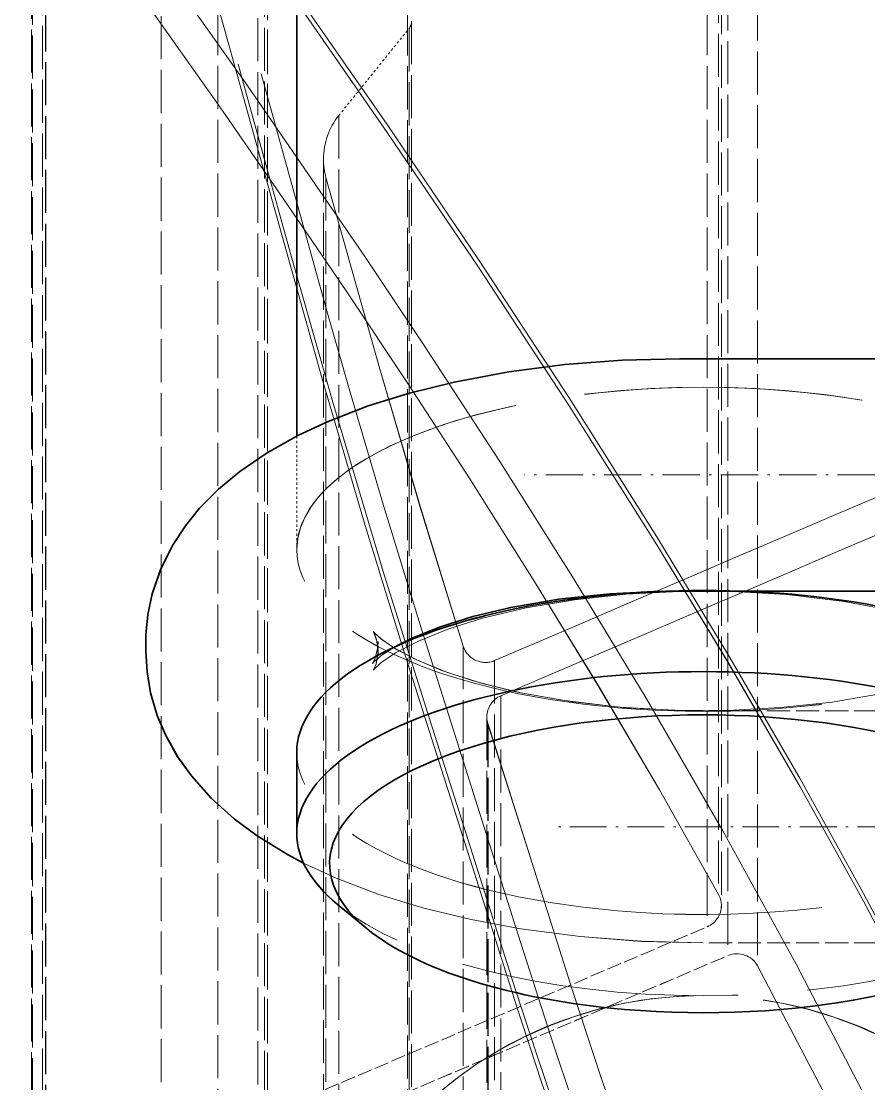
# Model space of a CAD drawing. Header units: millimetres. Extents: x 12184 to 41592, y 8990 to 29785.
# Drawn here: x 22248.08 to 22284.57, y 17357.9 to 17403.66 of the extents above; entities that cross this region are included whole.
import ezdxf

# ---------------------------------------------------------------- set-up
doc = ezdxf.new("R2010")
doc.units = ezdxf.units.MM
doc.linetypes.add('DASHDOT', pattern=[18.5, 12, -3, 0.5, -3])
doc.linetypes.add('DASHED', pattern=[15, 12, -3])

# ---------------------------------------------------------------- blocks, each defined once
blk = doc.blocks.new('A$C55E021B5')
at = {"color": 7, "linetype": 'DASHED', "lineweight": 13, "ltscale": 0.154446}
blk.add_line((1216.541, 1222.118), (1216.541, 1129.451), dxfattribs=at)
at = {"color": 7, "linetype": 'DASHED', "lineweight": 13, "ltscale": 0.15445}
blk.add_line((1216.417, 1221.642), (1216.417, 1128.972), dxfattribs=at)
at = {"color": 7, "linetype": 'DASHED', "lineweight": 13, "ltscale": 0.154457}
blk.add_line((1217.023, 1220.733), (1217.023, 1128.059), dxfattribs=at)
at = {"color": 7, "linetype": 'DASHED', "lineweight": 13, "ltscale": 0.154467}
blk.add_line((1216.136, 1219.496), (1216.136, 1126.816), dxfattribs=at)
at = {"color": 7, "linetype": 'DASHED', "lineweight": 13, "ltscale": 0.15447}
blk.add_line((1214.86, 1219.053), (1214.86, 1126.371), dxfattribs=at)
at = {"color": 7, "linetype": 'DASHED', "lineweight": 13, "ltscale": 0.154538}
blk.add_line((1245.651, 1208.58), (1245.651, 1115.857), dxfattribs=at)
at = {"color": 7, "linetype": 'DASHED', "lineweight": 13, "ltscale": 0.154546}
blk.add_line((1245.514, 1207.022), (1245.514, 1114.294), dxfattribs=at)
at = {"color": 7, "linetype": 'DASHED', "lineweight": 13, "ltscale": 0.154551}
blk.add_line((1246.12, 1206.112), (1246.12, 1113.381), dxfattribs=at)
at = {"color": 7, "linetype": 'DASHED', "lineweight": 13, "ltscale": 0.154552}
blk.add_line((1246.085, 1205.852), (1246.085, 1113.121), dxfattribs=at)
at = {"color": 7, "lineweight": 35, "ltscale": 0.079728}
blk.add_line((1234.701, 1197.026), (1234.701, 1149.189), dxfattribs=at)
at = {"color": 7, "linetype": 'DASHED', "lineweight": 13, "ltscale": 0.154612}
blk.add_line((1240.537, 1185.834), (1240.537, 1093.068), dxfattribs=at)
at = {"color": 7, "linetype": 'DASHED', "lineweight": 13, "ltscale": 0.154613}
for p, q in [((1238.105, 1183.689), (1238.105, 1090.921)), ((1236.379, 1183.424), (1236.379, 1090.656)), ((1235.959, 1182.871), (1235.959, 1090.103))]:
    blk.add_line(p, q, dxfattribs=at)
at = {"color": 7, "linetype": 'DASHED', "lineweight": 13, "ltscale": 0.154614}
for p, q in [((1235.955, 1182.933), (1235.955, 1090.165)), ((1236.097, 1180.696), (1236.097, 1087.927))]:
    blk.add_line(p, q, dxfattribs=at)
at = {"color": 7, "linetype": 'DASHED', "lineweight": 13, "ltscale": 0.154597}
blk.add_line((1229.933, 1167.438), (1229.933, 1074.68), dxfattribs=at)
at = {"color": 7, "linetype": 'DASHED', "lineweight": 13, "ltscale": 0.154596}
blk.add_line((1229.757, 1167.059), (1229.757, 1074.302), dxfattribs=at)
at = {"color": 7, "linetype": 'DASHED', "lineweight": 13, "ltscale": 0.154595}
blk.add_line((1229.867, 1166.747), (1229.867, 1073.99), dxfattribs=at)
at = {"color": 7, "linetype": 'DASHED', "lineweight": 13, "ltscale": 0.008027}
blk.add_line((1232.892, 1162.999), (1229.867, 1166.747), dxfattribs=at)
at = {"color": 7, "linetype": 'DASHED', "lineweight": 13, "ltscale": 0.154583}
blk.add_line((1232.892, 1162.999), (1232.892, 1070.25), dxfattribs=at)
at = {"color": 7, "linetype": 'DASHED', "lineweight": 13, "ltscale": 0.154576}
blk.add_line((1233.553, 1161.128), (1233.553, 1068.382), dxfattribs=at)
at = {"color": 7, "linetype": 'DASHED', "lineweight": 13, "ltscale": 0.154573}
blk.add_line((1233.446, 1160.335), (1233.446, 1067.591), dxfattribs=at)
at = {"color": 7, "lineweight": 35, "ltscale": 0.014166}
blk.add_line((1209.701, 1152.517), (1218.201, 1152.517), dxfattribs=at)
at = {"color": 7, "linetype": 'DASHED', "lineweight": 13, "ltscale": 0.008126}
blk.add_line((1234.701, 1149.189), (1234.701, 1144.314), dxfattribs=at)
at = {"color": 7, "linetype": 'DASHDOT', "lineweight": 13, "ltscale": 0.134001}
blk.add_line((1144.501, 1147.517), (1224.902, 1147.517), dxfattribs=at)
at = {"color": 7, "lineweight": 35, "ltscale": 0.009882}
blk.add_line((1209.701, 1142.517), (1215.63, 1142.517), dxfattribs=at)
at = {"color": 7, "linetype": 'DASHED', "lineweight": 13, "ltscale": 0.004285}
blk.add_line((1215.63, 1142.517), (1218.201, 1142.517), dxfattribs=at)
at = {"color": 7, "linetype": 'DASHED', "lineweight": 13, "ltscale": 0.154453}
blk.add_line((1227.532, 1140.139), (1227.532, 1047.467), dxfattribs=at)
at = {"color": 7, "linetype": 'DASHED', "lineweight": 13, "ltscale": 0.000664902}
blk.add_line((1231.201, 1140.339), (1231.201, 1139.94), dxfattribs=at)
at = {"color": 7, "lineweight": 35, "ltscale": 0.000664902}
blk.add_line((1241.201, 1140.339), (1241.201, 1139.94), dxfattribs=at)
at = {"color": 7, "linetype": 'DASHED', "lineweight": 13, "ltscale": 0.154448}
blk.add_line((1226.184, 1139.522), (1226.184, 1046.853), dxfattribs=at)
at = {"color": 7, "linetype": 'DASHED', "lineweight": 13, "ltscale": 0.154435}
blk.add_line((1225.909, 1138.01), (1225.909, 1045.348), dxfattribs=at)
at = {"color": 7, "linetype": 'DASHED', "lineweight": 13, "ltscale": 0.083334}
for p, q in [((1167.201, 1137.362), (1217.201, 1137.362)), ((1167.201, 1127.362), (1217.201, 1127.362))]:
    blk.add_line(p, q, dxfattribs=at)
at = {"color": 7, "linetype": 'DASHED', "lineweight": 13, "ltscale": 0.154425}
blk.add_line((1226.468, 1136.789), (1226.468, 1044.134), dxfattribs=at)
at = {"color": 7, "linetype": 'DASHED', "lineweight": 13, "ltscale": 0.154428}
blk.add_line((1226.515, 1137.092), (1226.515, 1044.435), dxfattribs=at)
at = {"color": 7, "lineweight": 35, "ltscale": 0.005832}
blk.add_line((1234.701, 1135.566), (1234.701, 1132.066), dxfattribs=at)
at = {"color": 7, "linetype": 'DASHDOT', "lineweight": 13, "ltscale": 0.132001}
blk.add_line((1144.601, 1132.362), (1223.802, 1132.362), dxfattribs=at)
at = {"color": 7, "lineweight": 35, "ltscale": 0.002752}
blk.add_line((1231.686, 1127.979), (1232.959, 1129.031), dxfattribs=at)
at = {"color": 7, "linetype": 'DASHED', "lineweight": 13, "ltscale": 0.051866}
blk.add_line((1245.651, 1115.857), (1217.023, 1128.059), dxfattribs=at)
at = {"color": 7, "linetype": 'DASHED', "lineweight": 13, "ltscale": 0.053225}
blk.add_line((1245.514, 1114.294), (1216.136, 1126.816), dxfattribs=at)
at = {"color": 7, "linetype": 'DASHED', "lineweight": 13}
for points in [[(1250.505, 1216.313), (1245.317, 1197.405), (1240.247, 1179.248), (1235.275, 1161.325), (1233.4, 1154.591), (1232.443, 1151.229), (1230.967, 1146.196), (1229.322, 1140.83), (1227.624, 1135.478), (1225.168, 1127.712), (1223.65, 1122.975), (1222.857, 1120.618)], [(1252.259, 1219.491), (1246.8, 1199.587), (1241.243, 1179.664), (1236.539, 1162.714), (1234.972, 1157.058), (1233.152, 1150.645), (1230.936, 1143.219), (1228.97, 1136.976), (1227.492, 1132.332), (1225.302, 1125.39), (1224.371, 1122.537), (1223.53, 1120.072)], [(1252.747, 1220.696), (1249.538, 1209.003), (1242.611, 1183.973), (1236.747, 1162.904), (1236.276, 1161.195), (1233.605, 1151.654), (1231.753, 1145.335), (1230, 1139.653), (1227.15, 1130.684), (1225.247, 1124.653), (1224.167, 1121.363), (1222.611, 1116.958)], [(1277.767, 1213.048), (1272.815, 1208.043), (1267.962, 1202.944), (1263.345, 1197.906), (1258.828, 1192.781), (1254.418, 1187.567), (1250.122, 1182.26), (1246.486, 1177.574), (1242.927, 1172.815), (1239.429, 1167.984), (1236.837, 1164.311), (1231.741, 1156.887), (1229.24, 1153.141), (1225.957, 1148.099), (1222.755, 1143.013), (1219.656, 1137.897), (1216.354, 1132.187), (1213.199, 1126.445), (1210.183, 1120.663)], [(1292.613, 1224.924), (1287.605, 1220.392), (1283.199, 1216.251), (1278.867, 1212.033), (1274.607, 1207.741), (1270.42, 1203.378), (1266.306, 1198.946), (1262.267, 1194.447), (1258.311, 1189.879), (1254.442, 1185.241), (1250.189, 1179.922), (1246.045, 1174.507), (1241.994, 1168.993), (1238.01, 1163.376), (1235.28, 1159.431), (1232.572, 1155.441), (1229.893, 1151.41), (1227.253, 1147.346), (1224.445, 1142.899), (1221.717, 1138.431), (1219.082, 1133.949), (1216.541, 1129.451)], [(1234.701, 1168.216), (1230.806, 1162.611), (1226.85, 1156.76), (1222.971, 1150.837), (1219.193, 1144.846), (1216.056, 1139.657), (1213.031, 1134.425), (1210.304, 1129.494), (1207.674, 1124.525), (1205.138, 1119.516), (1204.46, 1118.139)], [(1234.701, 1167.877), (1230.806, 1162.271), (1226.85, 1156.421), (1222.971, 1150.498), (1219.193, 1144.506), (1216.056, 1139.318), (1213.031, 1134.085), (1210.304, 1129.155), (1207.674, 1124.185), (1204.667, 1118.221)], [(1227.532, 1140.139), (1229.396, 1146.175), (1231.17, 1152.231), (1233.446, 1160.335)], [(1220.772, 1137.514), (1218.482, 1137.382), (1216.162, 1137.375), (1213.866, 1137.494), (1211.653, 1137.734), (1209.576, 1138.087)], [(1209.124, 1141.697), (1211.132, 1142.069), (1213.349, 1142.341), (1213.631, 1142.366)], [(1213.631, 1142.366), (1215.92, 1142.498), (1218.24, 1142.505), (1220.536, 1142.386), (1222.75, 1142.145), (1224.826, 1141.793), (1226.711, 1141.343), (1228.158, 1140.889), (1229.466, 1140.362), (1230.446, 1139.85), (1231.076, 1139.42), (1231.357, 1139.166), (1231.399, 1139.118), (1231.405, 1139.11), (1231.395, 1139.125), (1231.379, 1139.153), (1231.285, 1139.379), (1231.204, 1139.837), (1231.237, 1140.313), (1231.399, 1140.76), (1231.405, 1140.769), (1231.405, 1140.77), (1231.385, 1140.745), (1231.103, 1140.48), (1230.536, 1140.084), (1229.636, 1139.597), (1228.501, 1139.116), (1227.111, 1138.651), (1225.278, 1138.182), (1223.27, 1137.81), (1221.053, 1137.539), (1220.772, 1137.514)], [(1231.201, 1139.94), (1231.264, 1140.429), (1231.373, 1140.716), (1231.404, 1140.767), (1231.405, 1140.77), (1231.4, 1140.763), (1231.316, 1140.671), (1230.995, 1140.396), (1230.402, 1140.003), (1229.47, 1139.52), (1228.212, 1139.01), (1226.703, 1138.534), (1224.987, 1138.12), (1222.826, 1137.745), (1220.513, 1137.492), (1218.111, 1137.372), (1217.201, 1137.362)], [(1230.419, 1140.141), (1231.02, 1139.764), (1231.386, 1139.462), (1231.427, 1139.418), (1231.443, 1139.398), (1231.446, 1139.395), (1231.444, 1139.399), (1231.44, 1139.404), (1231.43, 1139.42), (1231.345, 1139.587), (1231.224, 1140.025), (1231.201, 1140.339)], [(1220.273, 1117.843), (1221.603, 1121.588), (1222.848, 1125.359), (1224.65, 1131.065), (1226.468, 1136.789)], [(1234.412, 1130.803), (1233.009, 1130.152), (1231.173, 1129.452), (1229.23, 1128.858), (1227.187, 1128.364), (1225.06, 1127.969), (1222.494, 1127.632), (1219.863, 1127.43), (1217.201, 1127.362)], [(1214.86, 1126.371), (1211.716, 1120.373), (1209.739, 1116.427), (1207.819, 1112.457), (1205.286, 1106.968)]]:
    blk.add_lwpolyline(points, dxfattribs=at)
at = {"color": 7, "lineweight": 35}
for points in [[(1218.201, 1152.517), (1220.695, 1152.455), (1223.159, 1152.269), (1225.567, 1151.958), (1227.921, 1151.518), (1229.844, 1151.042), (1231.622, 1150.49), (1233.345, 1149.826), (1234.649, 1149.216), (1235.98, 1148.468), (1237.15, 1147.666), (1238.07, 1146.902), (1238.883, 1146.082), (1239.498, 1145.326), (1240.052, 1144.484), (1240.561, 1143.467), (1240.928, 1142.397), (1241.113, 1141.51), (1241.196, 1140.633), (1241.201, 1140.339)], [(1218.943, 1142.511), (1221.22, 1142.403), (1223.414, 1142.168), (1225.479, 1141.814), (1227.12, 1141.42), (1228.515, 1140.982), (1229.702, 1140.503), (1230.419, 1140.141)], [(1241.201, 1139.94), (1241.15, 1139.039), (1240.996, 1138.132), (1240.709, 1137.159), (1240.358, 1136.327), (1239.83, 1135.382), (1239.241, 1134.557), (1238.384, 1133.596), (1237.392, 1132.706), (1236.407, 1131.975), (1235.099, 1131.169), (1234.412, 1130.803)]]:
    blk.add_lwpolyline(points, dxfattribs=at)
at = {"color": 7, "linetype": 'DASHED', "lineweight": 13}
for centre, radius, start, end in [((1230.253, 1167.059), 0.496, 180.0208, 218.9425), ((1230.574, 1161.128), 2.979, 0.0104, 38.9254), ((1230.577, 1161.128), 2.976, 344.5389, 359.9954), ((-22458.469, -54161.358), 60159.373, 66.81517387, 66.8499549), ((-22460.064, -54156.194), 60153.754, 66.81151289, 66.84561432), ((1218.201, 1102.42), 40.097, 88.9405, 90.0002), ((1226.578, 1140.441), 1, 246.7874, 342.4168), ((1225.516, 1137.092), 0.999, 0.0233, 66.8397), ((1225.517, 1137.092), 0.998, 342.312, 0.0017)]:
    blk.add_arc(centre, radius, start, end, dxfattribs=at)
for centre, major_axis, ratio, start_param, end_param in [((1217.201, 1144.314), (-17.5, 0), 0.398819, 3.141574, 6.283166), ((1217.201, 1144.314), (-17.5, 0), 0.398819, 6.283166, 8.066002), ((1217.201, 1144.314), (-17.5, 0), 0.398819, 1.782817, 3.141574), ((1217.201, 1135.566), (-17.5, 0), 0.398819, 6.283166, 8.066002), ((1217.201, 1135.566), (-17.5, 0), 0.398819, 1.782817, 3.141574), ((1217.418, 1128.972), (-1, 0), 0.99358, 5.780317, 6.283161), ((1217.201, 1132.066), (-17.5, 0), 0.398819, 0.449947, 2.691625), ((1217.418, 1128.972), (-1, 0), 0.99358, 6.283161, 7.448748), ((1215.742, 1125.902), (-1, 0), 0.99358, 4.307155, 5.791932), ((1217.201, 1107.705), (-17.5, 0), 0.99358, 3.141574, 6.283166)]:
    blk.add_ellipse(centre, major_axis=major_axis, ratio=ratio, start_param=start_param, end_param=end_param, dxfattribs=at)
at = {"color": 7, "lineweight": 35}
for centre, major_axis, start_param, end_param in [((1217.201, 1135.566), (-17.5, 0), 3.141574, 5.155293), ((1217.201, 1132.066), (-17.5, 0), 3.141574, 5.155293), ((1217.201, 1130.769), (-16.086, 0), 2.691625, 6.733132), ((1217.201, 1132.066), (-17.5, 0), 2.691625, 3.141574), ((1217.201, 1130.769), (-16.086, 0), 0.449947, 1.782817), ((1217.201, 1130.769), (-16.086, 0), 1.782817, 2.691625)]:
    blk.add_ellipse(centre, major_axis=major_axis, ratio=0.398819, start_param=start_param, end_param=end_param, dxfattribs=at)
blk = doc.blocks.new('1')
at = {"color": 7, "linetype": 'DASHED', "lineweight": 13, "ltscale": 0.154446}
blk.add_line((22278.106, 17458.722), (22278.106, 17366.055), dxfattribs=at)
at = {"color": 7, "linetype": 'DASHED', "lineweight": 13, "ltscale": 0.15445}
blk.add_line((22278.23, 17458.246), (22278.23, 17365.576), dxfattribs=at)
at = {"color": 7, "linetype": 'DASHED', "lineweight": 13, "ltscale": 0.154457}
blk.add_line((22277.624, 17457.337), (22277.624, 17364.663), dxfattribs=at)
at = {"color": 7, "linetype": 'DASHED', "lineweight": 13, "ltscale": 0.154467}
blk.add_line((22278.512, 17456.099), (22278.512, 17363.419), dxfattribs=at)
at = {"color": 7, "linetype": 'DASHED', "lineweight": 13, "ltscale": 0.15447}
blk.add_line((22279.787, 17455.657), (22279.787, 17362.975), dxfattribs=at)
at = {"color": 7, "linetype": 'DASHED', "lineweight": 13, "ltscale": 0.154538}
blk.add_line((22248.996, 17445.184), (22248.996, 17352.461), dxfattribs=at)
at = {"color": 7, "linetype": 'DASHED', "lineweight": 13, "ltscale": 0.154546}
blk.add_line((22249.134, 17443.625), (22249.134, 17350.898), dxfattribs=at)
at = {"color": 7, "linetype": 'DASHED', "lineweight": 13, "ltscale": 0.154551}
blk.add_line((22248.528, 17442.715), (22248.528, 17349.984), dxfattribs=at)
at = {"color": 7, "linetype": 'DASHED', "lineweight": 13, "ltscale": 0.154552}
blk.add_line((22248.563, 17442.456), (22248.563, 17349.724), dxfattribs=at)
at = {"color": 7, "lineweight": 35, "ltscale": 0.079728}
blk.add_line((22259.947, 17433.63), (22259.947, 17385.793), dxfattribs=at)
at = {"color": 7, "linetype": 'DASHED', "lineweight": 13, "ltscale": 0.154612}
blk.add_line((22254.11, 17422.438), (22254.11, 17329.671), dxfattribs=at)
at = {"color": 7, "linetype": 'DASHED', "lineweight": 13, "ltscale": 0.154613}
for p, q in [((22256.542, 17420.293), (22256.542, 17327.525)), ((22258.269, 17420.028), (22258.269, 17327.26)), ((22258.688, 17419.475), (22258.688, 17326.707))]:
    blk.add_line(p, q, dxfattribs=at)
at = {"color": 7, "linetype": 'DASHED', "lineweight": 13, "ltscale": 0.154614}
for p, q in [((22258.692, 17419.537), (22258.692, 17326.769)), ((22258.551, 17417.299), (22258.551, 17324.531))]:
    blk.add_line(p, q, dxfattribs=at)
at = {"color": 7, "linetype": 'DASHED', "lineweight": 13, "ltscale": 0.154597}
blk.add_line((22264.715, 17404.042), (22264.715, 17311.284), dxfattribs=at)
at = {"color": 7, "linetype": 'DASHED', "lineweight": 13, "ltscale": 0.008027}
blk.add_line((22261.756, 17399.603), (22264.78, 17403.351), dxfattribs=at)
at = {"color": 7, "linetype": 'DASHED', "lineweight": 13, "ltscale": 0.154595}
blk.add_line((22264.78, 17403.351), (22264.78, 17310.594), dxfattribs=at)
at = {"color": 7, "linetype": 'DASHED', "lineweight": 13, "ltscale": 0.154596}
blk.add_line((22264.891, 17403.663), (22264.891, 17310.905), dxfattribs=at)
at = {"color": 7, "linetype": 'DASHED', "lineweight": 13, "ltscale": 0.154583}
blk.add_line((22261.756, 17399.603), (22261.756, 17306.853), dxfattribs=at)
at = {"color": 7, "linetype": 'DASHED', "lineweight": 13, "ltscale": 0.154576}
blk.add_line((22261.094, 17397.732), (22261.094, 17304.986), dxfattribs=at)
at = {"color": 7, "linetype": 'DASHED', "lineweight": 13, "ltscale": 0.154573}
blk.add_line((22261.202, 17396.939), (22261.202, 17304.195), dxfattribs=at)
at = {"color": 7, "lineweight": 35, "ltscale": 0.014166}
blk.add_line((22284.946, 17389.121), (22276.447, 17389.121), dxfattribs=at)
at = {"color": 7, "linetype": 'DASHED', "lineweight": 13, "ltscale": 0.008126}
blk.add_line((22259.947, 17385.793), (22259.947, 17380.917), dxfattribs=at)
at = {"color": 7, "linetype": 'DASHDOT', "lineweight": 13, "ltscale": 0.134001}
blk.add_line((22350.147, 17384.121), (22269.746, 17384.121), dxfattribs=at)
at = {"color": 7, "linetype": 'DASHED', "lineweight": 13, "ltscale": 0.004285}
blk.add_line((22279.017, 17379.121), (22276.447, 17379.121), dxfattribs=at)
at = {"color": 7, "lineweight": 35, "ltscale": 0.009882}
blk.add_line((22284.946, 17379.121), (22279.017, 17379.121), dxfattribs=at)
at = {"color": 7, "lineweight": 35, "ltscale": 0.000664902}
blk.add_line((22253.446, 17376.942), (22253.446, 17376.543), dxfattribs=at)
at = {"color": 7, "linetype": 'DASHED', "lineweight": 13, "ltscale": 0.000664902}
blk.add_line((22263.447, 17376.942), (22263.447, 17376.543), dxfattribs=at)
at = {"color": 7, "linetype": 'DASHED', "lineweight": 13, "ltscale": 0.154453}
blk.add_line((22267.116, 17376.743), (22267.116, 17284.071), dxfattribs=at)
at = {"color": 7, "linetype": 'DASHED', "lineweight": 13, "ltscale": 0.154448}
blk.add_line((22268.464, 17376.125), (22268.464, 17283.457), dxfattribs=at)
at = {"color": 7, "linetype": 'DASHED', "lineweight": 13, "ltscale": 0.154435}
blk.add_line((22268.738, 17374.613), (22268.738, 17281.952), dxfattribs=at)
at = {"color": 7, "linetype": 'DASHED', "lineweight": 13, "ltscale": 0.154428}
blk.add_line((22268.133, 17373.696), (22268.133, 17281.039), dxfattribs=at)
at = {"color": 7, "linetype": 'DASHED', "lineweight": 13, "ltscale": 0.083334}
for p, q in [((22327.446, 17373.966), (22277.446, 17373.966)), ((22327.446, 17363.966), (22277.446, 17363.966))]:
    blk.add_line(p, q, dxfattribs=at)
at = {"color": 7, "linetype": 'DASHED', "lineweight": 13, "ltscale": 0.154425}
blk.add_line((22268.18, 17373.393), (22268.18, 17280.737), dxfattribs=at)
at = {"color": 7, "lineweight": 35, "ltscale": 0.005832}
blk.add_line((22259.947, 17372.169), (22259.947, 17368.67), dxfattribs=at)
at = {"color": 7, "linetype": 'DASHDOT', "lineweight": 13, "ltscale": 0.132001}
blk.add_line((22350.046, 17368.966), (22270.846, 17368.966), dxfattribs=at)
at = {"color": 7, "lineweight": 35, "ltscale": 0.002752}
blk.add_line((22262.962, 17364.583), (22261.688, 17365.634), dxfattribs=at)
at = {"color": 7, "linetype": 'DASHED', "lineweight": 13, "ltscale": 0.051866}
blk.add_line((22248.996, 17352.461), (22277.624, 17364.663), dxfattribs=at)
at = {"color": 7, "linetype": 'DASHED', "lineweight": 13, "ltscale": 0.053225}
blk.add_line((22249.134, 17350.898), (22278.512, 17363.419), dxfattribs=at)
at = {"color": 7, "linetype": 'DASHED', "lineweight": 13}
for points in [[(22242.388, 17456.095), (22247.848, 17436.19), (22253.405, 17416.267), (22258.109, 17399.318), (22259.676, 17393.661), (22261.496, 17387.249), (22263.711, 17379.823), (22265.677, 17373.58), (22267.156, 17368.936), (22269.345, 17361.994), (22270.276, 17359.141), (22271.118, 17356.676)], [(22244.142, 17452.917), (22249.33, 17434.009), (22254.401, 17415.851), (22259.372, 17397.928), (22261.247, 17391.195), (22262.205, 17387.832), (22263.68, 17382.799), (22265.326, 17377.433), (22267.024, 17372.082), (22269.479, 17364.315), (22270.997, 17359.579), (22271.79, 17357.221)], [(22241.9, 17457.299), (22245.109, 17445.607), (22252.037, 17420.577), (22257.901, 17399.508), (22258.371, 17397.799), (22261.042, 17388.258), (22262.895, 17381.938), (22264.648, 17376.257), (22267.497, 17367.288), (22269.401, 17361.256), (22270.48, 17357.966), (22272.036, 17353.562)], [(22216.881, 17449.651), (22221.832, 17444.647), (22226.686, 17439.547), (22231.302, 17434.51), (22235.819, 17429.385), (22240.229, 17424.17), (22244.525, 17418.864), (22248.161, 17414.178), (22251.72, 17409.419), (22255.218, 17404.587), (22257.81, 17400.915), (22262.906, 17393.491), (22265.408, 17389.745), (22268.69, 17384.703), (22271.893, 17379.617), (22274.992, 17374.501), (22278.294, 17368.791), (22281.448, 17363.049), (22284.465, 17357.267)], [(22202.034, 17461.528), (22207.043, 17456.995), (22211.448, 17452.854), (22215.781, 17448.636), (22220.041, 17444.345), (22224.228, 17439.981), (22228.342, 17435.549), (22232.38, 17431.05), (22236.337, 17426.483), (22240.205, 17421.845), (22244.458, 17416.526), (22248.602, 17411.111), (22252.653, 17405.597), (22256.637, 17399.98), (22259.367, 17396.035), (22262.075, 17392.045), (22264.755, 17388.014), (22267.395, 17383.95), (22270.202, 17379.503), (22272.931, 17375.034), (22275.565, 17370.553), (22278.106, 17366.055)], [(22259.946, 17404.82), (22263.841, 17399.214), (22267.797, 17393.364), (22271.677, 17387.441), (22275.454, 17381.449), (22278.591, 17376.261), (22281.617, 17371.028), (22284.343, 17366.098), (22286.973, 17361.128), (22289.51, 17356.12), (22290.187, 17354.742)], [(22259.946, 17404.481), (22263.841, 17398.875), (22267.797, 17393.024), (22271.677, 17387.101), (22275.454, 17381.11), (22278.591, 17375.921), (22281.617, 17370.689), (22284.343, 17365.758), (22286.973, 17360.789), (22289.981, 17354.825)], [(22267.116, 17376.743), (22265.252, 17382.779), (22263.477, 17388.835), (22261.202, 17396.939)], [(22281.017, 17378.97), (22278.728, 17379.102), (22276.407, 17379.108), (22274.112, 17378.989), (22271.898, 17378.749), (22269.821, 17378.396), (22267.936, 17377.947), (22266.49, 17377.493), (22265.181, 17376.965), (22264.201, 17376.454), (22263.571, 17376.024), (22263.29, 17375.77), (22263.249, 17375.722), (22263.242, 17375.713), (22263.252, 17375.729), (22263.268, 17375.756), (22263.362, 17375.983), (22263.444, 17376.441), (22263.41, 17376.917), (22263.248, 17377.364), (22263.243, 17377.372), (22263.242, 17377.374), (22263.262, 17377.349), (22263.545, 17377.084), (22264.111, 17376.687), (22265.012, 17376.201), (22266.146, 17375.72), (22267.537, 17375.255), (22269.369, 17374.786), (22271.377, 17374.414), (22273.595, 17374.142), (22273.876, 17374.117)], [(22273.876, 17374.117), (22276.165, 17373.985), (22278.485, 17373.979), (22280.781, 17374.098), (22282.995, 17374.338), (22285.072, 17374.691)], [(22285.524, 17378.301), (22283.515, 17378.673), (22281.298, 17378.944), (22281.017, 17378.97)], [(22263.447, 17376.543), (22263.383, 17377.033), (22263.274, 17377.319), (22263.244, 17377.371), (22263.242, 17377.374), (22263.247, 17377.366), (22263.331, 17377.274), (22263.653, 17377), (22264.245, 17376.607), (22265.177, 17376.123), (22266.436, 17375.613), (22267.944, 17375.138), (22269.661, 17374.724), (22271.822, 17374.349), (22274.135, 17374.096), (22276.536, 17373.976), (22277.446, 17373.966)], [(22264.228, 17376.745), (22263.628, 17376.367), (22263.262, 17376.065), (22263.22, 17376.021), (22263.204, 17376.001), (22263.202, 17375.999), (22263.203, 17376.003), (22263.207, 17376.008), (22263.218, 17376.024), (22263.303, 17376.19), (22263.423, 17376.628), (22263.447, 17376.942)], [(22274.375, 17354.447), (22273.044, 17358.191), (22271.799, 17361.963), (22269.998, 17367.669), (22268.18, 17373.393)], [(22260.235, 17367.407), (22261.638, 17366.756), (22263.474, 17366.056), (22265.418, 17365.461), (22267.46, 17364.968), (22269.587, 17364.573), (22272.154, 17364.236), (22274.784, 17364.033), (22277.446, 17363.966)], [(22279.787, 17362.975), (22282.931, 17356.977), (22284.909, 17353.031), (22286.828, 17349.06), (22289.361, 17343.572)]]:
    blk.add_lwpolyline(points, dxfattribs=at)
at = {"color": 7, "lineweight": 35}
for points in [[(22276.447, 17389.121), (22273.953, 17389.059), (22271.489, 17388.872), (22269.081, 17388.562), (22266.726, 17388.122), (22264.803, 17387.646), (22263.026, 17387.093), (22261.302, 17386.429), (22259.998, 17385.82), (22258.668, 17385.072), (22257.497, 17384.27), (22256.577, 17383.506), (22255.764, 17382.685), (22255.149, 17381.929), (22254.595, 17381.088), (22254.086, 17380.07), (22253.719, 17379), (22253.534, 17378.114), (22253.452, 17377.236), (22253.446, 17376.942)], [(22275.705, 17379.114), (22273.428, 17379.006), (22271.233, 17378.772), (22269.168, 17378.418), (22267.527, 17378.024), (22266.132, 17377.586), (22264.945, 17377.107), (22264.228, 17376.745)], [(22253.446, 17376.543), (22253.497, 17375.642), (22253.652, 17374.735), (22253.938, 17373.762), (22254.289, 17372.93), (22254.818, 17371.986), (22255.406, 17371.161), (22256.263, 17370.2), (22257.255, 17369.309), (22258.24, 17368.579), (22259.548, 17367.773), (22260.235, 17367.407)]]:
    blk.add_lwpolyline(points, dxfattribs=at)
at = {"color": 7, "linetype": 'DASHED', "lineweight": 13}
for centre, radius, start, end in [((22264.395, 17403.663), 0.496, 321.0575, 359.9792), ((22264.073, 17397.731), 2.979, 141.0746, 179.9896), ((22264.071, 17397.732), 2.976, 180.0046, 195.4611), ((45953.116, -37924.754), 60159.373, 113.1500451, 113.18482612), ((45954.711, -37919.591), 60153.754, 113.15438569, 113.18848711), ((22276.446, 17339.024), 40.097, 89.9998, 91.0595), ((22268.069, 17377.045), 1, 197.5832, 293.2126), ((22269.131, 17373.695), 0.999, 113.1603, 179.9767), ((22269.13, 17373.696), 0.998, 179.9983, 197.688)]:
    blk.add_arc(centre, radius, start, end, dxfattribs=at)
at = {"color": 7, "linetype": 'DASHED', "lineweight": 13, "extrusion": (0, 0, -1)}
for centre, major_axis, ratio, start_param, end_param in [((22277.446, 17380.917), (-17.5, 0), 0.398819, -0.000019, 3.141574), ((22277.446, 17380.917), (-17.5, 0), 0.398819, -1.358776, -0.000019), ((22277.446, 17380.917), (17.5, 0), 0.398819, -0.000019, 1.782817), ((22277.446, 17372.169), (-17.5, 0), 0.398819, -1.358776, -0.000019), ((22277.446, 17372.169), (17.5, 0), 0.398819, -0.000019, 1.782817), ((22277.23, 17365.576), (1, 0), 0.99358, -0.502868, -0.000025), ((22277.446, 17368.67), (-17.5, 0), 0.398819, 3.59154, 5.833218), ((22277.23, 17365.576), (-1, 0), 0.99358, 3.141568, 4.307155), ((22278.906, 17362.506), (1, 0), 0.99358, 4.307155, 5.791932), ((22277.446, 17344.308), (-17.5, 0), 0.99358, -0.000019, 3.141574)]:
    blk.add_ellipse(centre, major_axis=major_axis, ratio=ratio, start_param=start_param, end_param=end_param, dxfattribs=at)
at = {"color": 7, "lineweight": 35, "extrusion": (0, 0, -1)}
for centre, major_axis, start_param, end_param in [((22277.446, 17372.169), (-17.5, 0), -0.000019, 2.0137), ((22277.446, 17368.67), (17.5, 0), 3.141574, 5.155293), ((22277.446, 17367.373), (-16.086, 0), -0.449968, 3.59154), ((22277.446, 17368.67), (-17.5, 0), -0.449968, -0.000019), ((22277.446, 17367.373), (16.086, 0), 1.782817, 2.691625), ((22277.446, 17367.373), (-16.086, 0), 3.59154, 4.92441)]:
    blk.add_ellipse(centre, major_axis=major_axis, ratio=0.398819, start_param=start_param, end_param=end_param, dxfattribs=at)
at = {"xscale": -1}
blk.add_blockref('A$C55E021B5', (23494.647, 16236.604), dxfattribs=at)

msp = doc.modelspace()

# ---------------------------------------------------------------- block references
msp.add_blockref('1', (0, 0))

doc.saveas('drawing.dxf')
